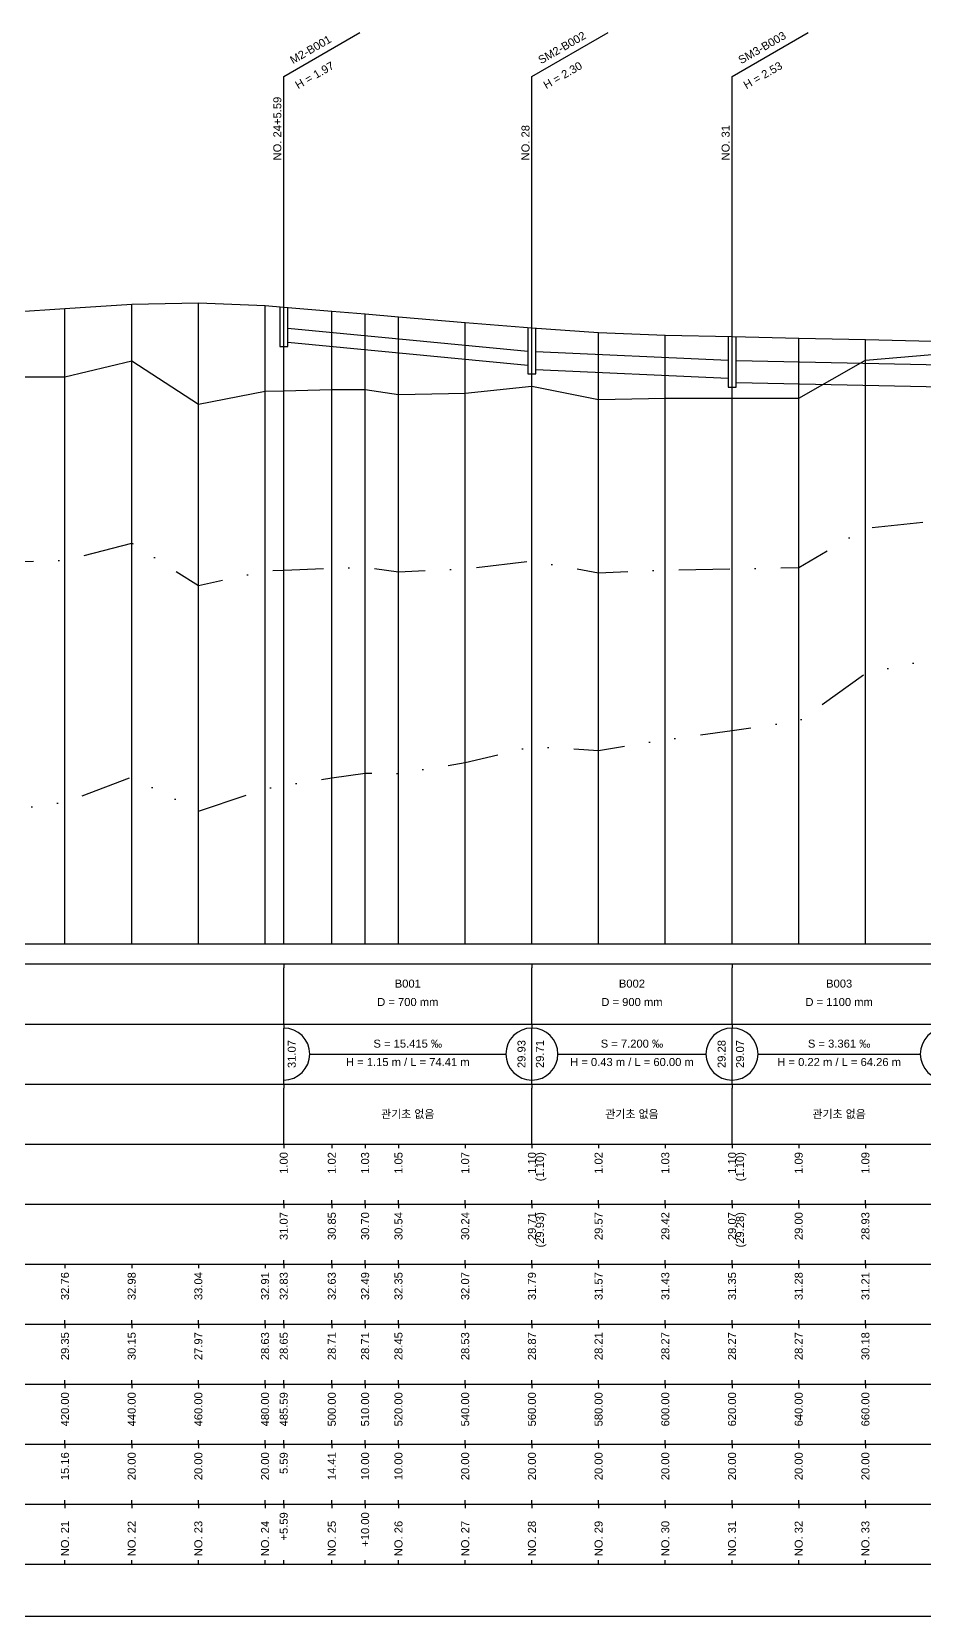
# Model space of a CAD drawing. Header units: millimetres. Extents: x -7351 to 135086, y 1419 to 5643.
# Drawn here: x 28409 to 28632.1, y 1419 to 1815 of the extents above; entities that cross this region are included whole.
import ezdxf
from ezdxf.enums import TextEntityAlignment as Align

# ---------------------------------------------------------------- set-up
doc = ezdxf.new("R2010")
doc.units = ezdxf.units.MM
doc.linetypes.add('DASHDOT', pattern=[25.4, 12.7, -6.35, 0, -6.35])
doc.linetypes.add('DIVIDE', pattern=[31.75, 12.7, -6.35, 0, -6.35, 0, -6.35])
for name, color, linetype in [('KZ_종단_계획선', 1, 'Continuous'), ('KZ_종단_관로', 4, 'Continuous'), ('KZ_종단_깃발', 7, 'Continuous'), ('KZ_종단_도각', 7, 'Continuous'), ('KZ_종단_맨홀', 4, 'Continuous'), ('KZ_종단_수직선', 7, 'Continuous'), ('KZ_종단_암선1', 56, 'DASHDOT'), ('KZ_종단_암선2', 4, 'DIVIDE'), ('KZ_종단_지반선', 3, 'Continuous'), ('KZ_종단_테이블문자', 7, 'Continuous'), ('KZ_종단_테이블선', 7, 'Continuous')]:
    doc.layers.add(name, color=color, linetype=linetype)
doc.styles.get("Standard").update_dxf_attribs({"font": 'arial.ttf'})

msp = doc.modelspace()

# ---------------------------------------------------------------- linework, layer by layer
at = {"layer": 'KZ_종단_계획선'}
msp.add_lwpolyline([(28404.72, 1745.03), (28417.36, 1745.86), (28434.03, 1746.92), (28450.69, 1747.25), (28467.36, 1746.59), (28472.02, 1746.2), (28484.03, 1745.21), (28492.36, 1744.5), (28500.69, 1743.79), (28517.36, 1742.37), (28534.03, 1740.97), (28550.69, 1739.87), (28567.36, 1739.19), (28584.03, 1738.81), (28600.69, 1738.44), (28617.36, 1738.08), (28634.03, 1737.71)], dxfattribs=at)
at = {"layer": 'KZ_종단_관로'}
for p, q in [((28473.02, 1740.91), (28533.03, 1735.18)), ((28473.02, 1737.41), (28533.03, 1731.68)), ((28535.03, 1735.09), (28583.03, 1732.93)), ((28535.03, 1730.59), (28583.03, 1728.43)), ((28585.03, 1732.87), (28636.57, 1731.79)), ((28585.03, 1727.37), (28636.57, 1726.29))]:
    msp.add_line(p, q, dxfattribs=at)
at = {"layer": 'KZ_종단_깃발'}
for p, q in [((28472.02, 1803.83), (28491.07, 1814.83)), ((28534.03, 1803.83), (28553.08, 1814.83)), ((28584.03, 1803.83), (28603.08, 1814.83)), ((28472.02, 1587.04), (28472.02, 1803.83)), ((28534.03, 1587.04), (28534.03, 1803.83)), ((28584.03, 1587.04), (28584.03, 1803.83))]:
    msp.add_line(p, q, dxfattribs=at)
at = {"layer": 'KZ_종단_도각'}
msp.add_lwpolyline([(28022.36, 1419.04), (28863.36, 1419.04), (28863.36, 2013.04), (28022.36, 2013.04)], close=True, dxfattribs=at)
at = {"layer": 'KZ_종단_맨홀'}
for points in [[(28471.02, 1746.2), (28471.02, 1736.37), (28473.02, 1736.37), (28473.02, 1746.2)], [(28533.03, 1740.97), (28533.03, 1729.47), (28535.03, 1729.47), (28535.03, 1740.97)], [(28583.03, 1738.81), (28583.03, 1726.18), (28585.03, 1726.18), (28585.03, 1738.81)]]:
    msp.add_lwpolyline(points, dxfattribs=at)
at = {"layer": 'KZ_종단_수직선'}
for p, q in [((28434.03, 1587.04), (28434.03, 1746.92)), ((28450.69, 1587.04), (28450.69, 1747.25)), ((28467.36, 1587.04), (28467.36, 1746.59)), ((28417.36, 1587.04), (28417.36, 1745.86)), ((28472.02, 1587.04), (28472.02, 1746.2)), ((28484.03, 1587.04), (28484.03, 1745.21)), ((28492.36, 1587.04), (28492.36, 1744.5)), ((28500.69, 1587.04), (28500.69, 1743.79)), ((28517.36, 1587.04), (28517.36, 1742.37)), ((28534.03, 1587.04), (28534.03, 1740.97)), ((28550.69, 1587.04), (28550.69, 1739.87)), ((28567.36, 1587.04), (28567.36, 1739.19)), ((28584.03, 1587.04), (28584.03, 1738.81)), ((28600.69, 1587.04), (28600.69, 1738.44)), ((28617.36, 1587.04), (28617.36, 1738.08))]:
    msp.add_line(p, q, dxfattribs=at)
at = {"layer": 'KZ_종단_암선1', "flags": 128}
msp.add_lwpolyline([(28067.36, 1695.33), (28067.36, 1695.33), (28067.36, 1695.33), (28084.03, 1695.33), (28100.69, 1695.34), (28117.36, 1696.08), (28134.03, 1696.89), (28150.69, 1697.31), (28167.36, 1697.31), (28184.03, 1699.49), (28200.69, 1693.27), (28217.36, 1691.14), (28225.07, 1690.71), (28225.07, 1690.71), (28225.07, 1690.71), (28225.07, 1690.71), (28225.07, 1690.71), (28234.03, 1690.21), (28250.69, 1689.29), (28267.36, 1688.36), (28284.03, 1687.44), (28300.69, 1684.2), (28317.36, 1683.27), (28334.03, 1682.35), (28350.69, 1682.01), (28367.36, 1682.33), (28384.03, 1680.85), (28400.69, 1682.56), (28404.73, 1682.63), (28404.73, 1682.63), (28417.36, 1682.88), (28434.03, 1687.22), (28450.69, 1676.65), (28467.36, 1680.26), (28472.02, 1680.46), (28484.03, 1680.99), (28492.36, 1681.15), (28500.69, 1680.05), (28517.36, 1680.75), (28534.03, 1682.8), (28550.69, 1679.8), (28567.36, 1680.45), (28584.03, 1680.78), (28600.69, 1681.1), (28617.36, 1690.98), (28634.03, 1692.66), (28637.57, 1693.02), (28637.58, 1693.02), (28650, 1693.69), (28650.69, 1693.83), (28667.36, 1706.19), (28684.03, 1721.69), (28700.69, 1724.49), (28717.36, 1708.9), (28734.03, 1696.48), (28750.69, 1696.42), (28767.36, 1691.07), (28784.03, 1695.98), (28800.69, 1700.69), (28807.83, 1698.78), (28817.36, 1693.35), (28821.51, 1694.67), (28821.51, 1694.67), (28821.51, 1694.67), (28821.51, 1694.67), (28821.51, 1693.16), (28825.78, 1696.03), (28830.06, 1697.4)], dxfattribs=at)
at = {"layer": 'KZ_종단_암선2', "flags": 128}
msp.add_lwpolyline([(28217.36, 1684.32), (28225.07, 1680.05), (28225.07, 1680.05), (28225.07, 1680.05), (28225.07, 1680.05), (28225.07, 1680.05), (28234.03, 1675.09), (28250.69, 1665.86), (28267.36, 1656.63), (28284.03, 1647.4), (28300.69, 1635.86), (28317.36, 1626.63), (28334.03, 1617.4), (28350.69, 1613.55), (28367.36, 1615.88), (28384.03, 1616.41), (28400.69, 1620.11), (28404.73, 1620.68), (28404.73, 1620.68), (28417.36, 1622.45), (28434.03, 1628.79), (28450.69, 1620.22), (28467.36, 1625.84), (28472.02, 1626.6), (28484.03, 1628.58), (28492.36, 1629.75), (28500.69, 1629.64), (28517.36, 1632.35), (28534.03, 1636.4), (28550.69, 1635.41), (28567.36, 1638.07), (28584.03, 1640.4), (28600.69, 1642.74), (28617.36, 1654.61), (28634.03, 1658.3), (28637.57, 1659.09), (28637.58, 1659.09), (28650, 1661.25), (28650.69, 1661.48), (28667.36, 1675.84), (28684.03, 1693.58), (28700.69, 1700.02), (28717.36, 1688.09), (28734.03, 1676), (28750.69, 1676.22), (28767.36, 1671.11), (28784.03, 1676.31), (28800.69, 1681.3), (28807.83, 1679.51), (28817.36, 1674.23), (28821.51, 1675.62), (28821.51, 1675.62), (28821.51, 1675.62), (28821.51, 1675.62), (28821.51, 1673.89), (28825.78, 1677.05), (28830.06, 1678.49)], dxfattribs=at)
at = {"layer": 'KZ_종단_지반선', "flags": 128}
msp.add_lwpolyline([(28404.73, 1728.77), (28417.36, 1728.77), (28434.03, 1732.78), (28450.69, 1721.89), (28467.36, 1725.17), (28472.02, 1725.29), (28484.03, 1725.58), (28492.36, 1725.58), (28500.69, 1724.31), (28517.36, 1724.69), (28534.03, 1726.41), (28550.69, 1723.08), (28567.36, 1723.41), (28584.03, 1723.41), (28600.69, 1723.41), (28617.36, 1732.96), (28634.03, 1734.32)], dxfattribs=at)
at = {"layer": 'KZ_종단_테이블문자'}
for p, q in [((28472.02, 1582.04), (28472.02, 1581.04)), ((28472.02, 1568.04), (28472.02, 1581.04)), ((28534.03, 1582.04), (28534.03, 1581.04)), ((28534.03, 1582.04), (28534.03, 1581.04)), ((28534.03, 1568.04), (28534.03, 1581.04)), ((28534.03, 1568.04), (28534.03, 1581.04)), ((28584.03, 1582.04), (28584.03, 1581.04)), ((28584.03, 1582.04), (28584.03, 1581.04)), ((28584.03, 1568.04), (28584.03, 1581.04)), ((28584.03, 1568.04), (28584.03, 1581.04)), ((28472.02, 1567.04), (28472.02, 1568.04)), ((28534.03, 1567.04), (28534.03, 1568.04)), ((28534.03, 1567.04), (28534.03, 1568.04)), ((28584.03, 1567.04), (28584.03, 1568.04)), ((28584.03, 1567.04), (28584.03, 1568.04)), ((28472.02, 1567.04), (28472.02, 1566.04)), ((28472.02, 1553.04), (28472.02, 1566.04)), ((28534.03, 1567.04), (28534.03, 1566.04)), ((28534.03, 1567.04), (28534.03, 1566.04)), ((28534.03, 1553.04), (28534.03, 1566.04)), ((28534.03, 1553.04), (28534.03, 1566.04)), ((28584.03, 1567.04), (28584.03, 1566.04)), ((28584.03, 1567.04), (28584.03, 1566.04)), ((28584.03, 1553.04), (28584.03, 1566.04)), ((28584.03, 1553.04), (28584.03, 1566.04)), ((28478.43, 1559.54), (28527.61, 1559.54)), ((28540.44, 1559.54), (28577.61, 1559.54)), ((28590.44, 1559.54), (28631.16, 1559.54)), ((28472.02, 1552.04), (28472.02, 1553.04)), ((28534.03, 1552.04), (28534.03, 1553.04)), ((28534.03, 1552.04), (28534.03, 1553.04)), ((28584.03, 1552.04), (28584.03, 1553.04)), ((28584.03, 1552.04), (28584.03, 1553.04)), ((28472.02, 1552.04), (28472.02, 1551.04)), ((28472.02, 1538.04), (28472.02, 1551.04)), ((28534.03, 1552.04), (28534.03, 1551.04)), ((28534.03, 1552.04), (28534.03, 1551.04)), ((28534.03, 1538.04), (28534.03, 1551.04)), ((28534.03, 1538.04), (28534.03, 1551.04)), ((28584.03, 1552.04), (28584.03, 1551.04)), ((28584.03, 1552.04), (28584.03, 1551.04)), ((28584.03, 1538.04), (28584.03, 1551.04)), ((28584.03, 1538.04), (28584.03, 1551.04)), ((28472.02, 1537.04), (28472.02, 1538.04)), ((28534.03, 1537.04), (28534.03, 1538.04)), ((28534.03, 1537.04), (28534.03, 1538.04)), ((28584.03, 1537.04), (28584.03, 1538.04)), ((28584.03, 1537.04), (28584.03, 1538.04))]:
    msp.add_line(p, q, dxfattribs=at)
for centre, start, end in [((28472.02, 1559.54), 270, 90), ((28534.03, 1559.54), 90, 270), ((28534.03, 1559.54), 270, 90), ((28584.03, 1559.54), 90, 270), ((28584.03, 1559.54), 270, 90), ((28637.58, 1559.54), 90, 270)]:
    msp.add_arc(centre, 6.5, start, end, dxfattribs=at)
at = {"layer": 'KZ_종단_테이블선'}
for p, q in [((28047.36, 1587.04), (28835.06, 1587.04)), ((28047.36, 1582.04), (28835.06, 1582.04)), ((28047.36, 1567.04), (28835.06, 1567.04)), ((28047.36, 1552.04), (28835.06, 1552.04)), ((28047.36, 1537.04), (28835.06, 1537.04)), ((28472.02, 1537.04), (28472.02, 1536.04)), ((28484.03, 1537.04), (28484.03, 1536.04)), ((28492.36, 1537.04), (28492.36, 1536.04)), ((28500.69, 1537.04), (28500.69, 1536.04)), ((28517.36, 1537.04), (28517.36, 1536.04)), ((28534.03, 1537.04), (28534.03, 1536.04)), ((28550.69, 1537.04), (28550.69, 1536.04)), ((28567.36, 1537.04), (28567.36, 1536.04)), ((28584.03, 1537.04), (28584.03, 1536.04)), ((28600.69, 1537.04), (28600.69, 1536.04)), ((28617.36, 1537.04), (28617.36, 1536.04)), ((28047.36, 1522.04), (28835.06, 1522.04)), ((28472.02, 1522.04), (28472.02, 1523.04)), ((28472.02, 1522.04), (28472.02, 1521.04)), ((28484.03, 1522.04), (28484.03, 1523.04)), ((28484.03, 1522.04), (28484.03, 1521.04)), ((28492.36, 1522.04), (28492.36, 1523.04)), ((28492.36, 1522.04), (28492.36, 1521.04)), ((28500.69, 1522.04), (28500.69, 1523.04)), ((28500.69, 1522.04), (28500.69, 1521.04)), ((28517.36, 1522.04), (28517.36, 1523.04)), ((28517.36, 1522.04), (28517.36, 1521.04)), ((28534.03, 1522.04), (28534.03, 1523.04)), ((28534.03, 1522.04), (28534.03, 1521.04)), ((28550.69, 1522.04), (28550.69, 1523.04)), ((28550.69, 1522.04), (28550.69, 1521.04)), ((28567.36, 1522.04), (28567.36, 1523.04)), ((28567.36, 1522.04), (28567.36, 1521.04)), ((28584.03, 1522.04), (28584.03, 1523.04)), ((28584.03, 1522.04), (28584.03, 1521.04)), ((28600.69, 1522.04), (28600.69, 1523.04)), ((28600.69, 1522.04), (28600.69, 1521.04)), ((28617.36, 1522.04), (28617.36, 1523.04)), ((28617.36, 1522.04), (28617.36, 1521.04)), ((28047.36, 1507.04), (28835.06, 1507.04)), ((28417.36, 1507.04), (28417.36, 1506.04)), ((28434.03, 1507.04), (28434.03, 1506.04)), ((28450.69, 1507.04), (28450.69, 1506.04)), ((28467.36, 1507.04), (28467.36, 1506.04)), ((28472.02, 1507.04), (28472.02, 1508.04)), ((28472.02, 1507.04), (28472.02, 1506.04)), ((28484.03, 1507.04), (28484.03, 1508.04)), ((28484.03, 1507.04), (28484.03, 1506.04)), ((28492.36, 1507.04), (28492.36, 1508.04)), ((28492.36, 1507.04), (28492.36, 1506.04)), ((28500.69, 1507.04), (28500.69, 1508.04)), ((28500.69, 1507.04), (28500.69, 1506.04)), ((28517.36, 1507.04), (28517.36, 1508.04)), ((28517.36, 1507.04), (28517.36, 1506.04)), ((28534.03, 1507.04), (28534.03, 1508.04)), ((28534.03, 1507.04), (28534.03, 1506.04)), ((28550.69, 1507.04), (28550.69, 1508.04)), ((28550.69, 1507.04), (28550.69, 1506.04)), ((28567.36, 1507.04), (28567.36, 1508.04)), ((28567.36, 1507.04), (28567.36, 1506.04)), ((28584.03, 1507.04), (28584.03, 1508.04)), ((28584.03, 1507.04), (28584.03, 1506.04)), ((28600.69, 1507.04), (28600.69, 1508.04)), ((28600.69, 1507.04), (28600.69, 1506.04)), ((28617.36, 1507.04), (28617.36, 1508.04)), ((28617.36, 1507.04), (28617.36, 1506.04)), ((28417.36, 1492.04), (28417.36, 1493.04)), ((28434.03, 1492.04), (28434.03, 1493.04)), ((28450.69, 1492.04), (28450.69, 1493.04)), ((28467.36, 1492.04), (28467.36, 1493.04)), ((28472.02, 1492.04), (28472.02, 1493.04)), ((28484.03, 1492.04), (28484.03, 1493.04)), ((28492.36, 1492.04), (28492.36, 1493.04)), ((28500.69, 1492.04), (28500.69, 1493.04)), ((28517.36, 1492.04), (28517.36, 1493.04)), ((28534.03, 1492.04), (28534.03, 1493.04)), ((28550.69, 1492.04), (28550.69, 1493.04)), ((28567.36, 1492.04), (28567.36, 1493.04)), ((28584.03, 1492.04), (28584.03, 1493.04)), ((28600.69, 1492.04), (28600.69, 1493.04)), ((28617.36, 1492.04), (28617.36, 1493.04)), ((28047.36, 1492.04), (28835.06, 1492.04)), ((28417.36, 1492.04), (28417.36, 1491.04)), ((28434.03, 1492.04), (28434.03, 1491.04)), ((28450.69, 1492.04), (28450.69, 1491.04)), ((28467.36, 1492.04), (28467.36, 1491.04)), ((28472.02, 1492.04), (28472.02, 1491.04)), ((28484.03, 1492.04), (28484.03, 1491.04)), ((28492.36, 1492.04), (28492.36, 1491.04)), ((28500.69, 1492.04), (28500.69, 1491.04)), ((28517.36, 1492.04), (28517.36, 1491.04)), ((28534.03, 1492.04), (28534.03, 1491.04)), ((28550.69, 1492.04), (28550.69, 1491.04)), ((28567.36, 1492.04), (28567.36, 1491.04)), ((28584.03, 1492.04), (28584.03, 1491.04)), ((28600.69, 1492.04), (28600.69, 1491.04)), ((28617.36, 1492.04), (28617.36, 1491.04)), ((28047.36, 1477.04), (28835.06, 1477.04)), ((28417.36, 1477.04), (28417.36, 1478.04)), ((28417.36, 1477.04), (28417.36, 1476.04)), ((28434.03, 1477.04), (28434.03, 1478.04)), ((28434.03, 1477.04), (28434.03, 1476.04)), ((28450.69, 1477.04), (28450.69, 1478.04)), ((28450.69, 1477.04), (28450.69, 1476.04)), ((28467.36, 1477.04), (28467.36, 1478.04)), ((28467.36, 1477.04), (28467.36, 1476.04)), ((28472.02, 1477.04), (28472.02, 1478.04)), ((28472.02, 1477.04), (28472.02, 1476.04)), ((28484.03, 1477.04), (28484.03, 1478.04)), ((28484.03, 1477.04), (28484.03, 1476.04)), ((28492.36, 1477.04), (28492.36, 1478.04)), ((28492.36, 1477.04), (28492.36, 1476.04)), ((28500.69, 1477.04), (28500.69, 1478.04)), ((28500.69, 1477.04), (28500.69, 1476.04)), ((28517.36, 1477.04), (28517.36, 1478.04)), ((28517.36, 1477.04), (28517.36, 1476.04)), ((28534.03, 1477.04), (28534.03, 1478.04)), ((28534.03, 1477.04), (28534.03, 1476.04)), ((28550.69, 1477.04), (28550.69, 1478.04)), ((28550.69, 1477.04), (28550.69, 1476.04)), ((28567.36, 1477.04), (28567.36, 1478.04)), ((28567.36, 1477.04), (28567.36, 1476.04)), ((28584.03, 1477.04), (28584.03, 1478.04)), ((28584.03, 1477.04), (28584.03, 1476.04)), ((28600.69, 1477.04), (28600.69, 1478.04)), ((28600.69, 1477.04), (28600.69, 1476.04)), ((28617.36, 1477.04), (28617.36, 1478.04)), ((28617.36, 1477.04), (28617.36, 1476.04)), ((28047.36, 1462.04), (28835.06, 1462.04)), ((28417.36, 1462.04), (28417.36, 1463.04)), ((28417.36, 1462.04), (28417.36, 1461.04)), ((28434.03, 1462.04), (28434.03, 1463.04)), ((28434.03, 1462.04), (28434.03, 1461.04)), ((28450.69, 1462.04), (28450.69, 1463.04)), ((28450.69, 1462.04), (28450.69, 1461.04)), ((28467.36, 1462.04), (28467.36, 1463.04)), ((28467.36, 1462.04), (28467.36, 1461.04)), ((28472.02, 1462.04), (28472.02, 1463.04)), ((28472.02, 1462.04), (28472.02, 1461.04)), ((28484.03, 1462.04), (28484.03, 1463.04)), ((28484.03, 1462.04), (28484.03, 1461.04)), ((28492.36, 1462.04), (28492.36, 1463.04)), ((28492.36, 1462.04), (28492.36, 1461.04)), ((28500.69, 1462.04), (28500.69, 1463.04)), ((28500.69, 1462.04), (28500.69, 1461.04)), ((28517.36, 1462.04), (28517.36, 1463.04)), ((28517.36, 1462.04), (28517.36, 1461.04)), ((28534.03, 1462.04), (28534.03, 1463.04)), ((28534.03, 1462.04), (28534.03, 1461.04)), ((28550.69, 1462.04), (28550.69, 1463.04)), ((28550.69, 1462.04), (28550.69, 1461.04)), ((28567.36, 1462.04), (28567.36, 1463.04)), ((28567.36, 1462.04), (28567.36, 1461.04)), ((28584.03, 1462.04), (28584.03, 1463.04)), ((28584.03, 1462.04), (28584.03, 1461.04)), ((28600.69, 1462.04), (28600.69, 1463.04)), ((28600.69, 1462.04), (28600.69, 1461.04)), ((28617.36, 1462.04), (28617.36, 1463.04)), ((28617.36, 1462.04), (28617.36, 1461.04)), ((28047.36, 1447.04), (28835.06, 1447.04)), ((28417.36, 1447.04), (28417.36, 1448.04)), ((28417.36, 1447.04), (28417.36, 1446.04)), ((28434.03, 1447.04), (28434.03, 1448.04)), ((28434.03, 1447.04), (28434.03, 1446.04)), ((28450.69, 1447.04), (28450.69, 1448.04)), ((28450.69, 1447.04), (28450.69, 1446.04)), ((28467.36, 1447.04), (28467.36, 1448.04)), ((28467.36, 1447.04), (28467.36, 1446.04)), ((28472.02, 1447.04), (28472.02, 1448.04)), ((28472.02, 1447.04), (28472.02, 1446.04)), ((28484.03, 1447.04), (28484.03, 1448.04)), ((28484.03, 1447.04), (28484.03, 1446.04)), ((28492.36, 1447.04), (28492.36, 1448.04)), ((28492.36, 1447.04), (28492.36, 1446.04)), ((28500.69, 1447.04), (28500.69, 1448.04)), ((28500.69, 1447.04), (28500.69, 1446.04)), ((28517.36, 1447.04), (28517.36, 1448.04)), ((28517.36, 1447.04), (28517.36, 1446.04)), ((28534.03, 1447.04), (28534.03, 1448.04)), ((28534.03, 1447.04), (28534.03, 1446.04)), ((28550.69, 1447.04), (28550.69, 1448.04)), ((28550.69, 1447.04), (28550.69, 1446.04)), ((28567.36, 1447.04), (28567.36, 1448.04)), ((28567.36, 1447.04), (28567.36, 1446.04)), ((28584.03, 1447.04), (28584.03, 1448.04)), ((28584.03, 1447.04), (28584.03, 1446.04)), ((28600.69, 1447.04), (28600.69, 1448.04)), ((28600.69, 1447.04), (28600.69, 1446.04)), ((28617.36, 1447.04), (28617.36, 1448.04)), ((28617.36, 1447.04), (28617.36, 1446.04)), ((28047.36, 1432.04), (28835.06, 1432.04)), ((28417.36, 1432.04), (28417.36, 1433.04)), ((28434.03, 1432.04), (28434.03, 1433.04)), ((28450.69, 1432.04), (28450.69, 1433.04)), ((28467.36, 1432.04), (28467.36, 1433.04)), ((28472.02, 1432.04), (28472.02, 1433.04)), ((28484.03, 1432.04), (28484.03, 1433.04)), ((28492.36, 1432.04), (28492.36, 1433.04)), ((28500.69, 1432.04), (28500.69, 1433.04)), ((28517.36, 1432.04), (28517.36, 1433.04)), ((28534.03, 1432.04), (28534.03, 1433.04)), ((28550.69, 1432.04), (28550.69, 1433.04)), ((28567.36, 1432.04), (28567.36, 1433.04)), ((28584.03, 1432.04), (28584.03, 1433.04)), ((28600.69, 1432.04), (28600.69, 1433.04)), ((28617.36, 1432.04), (28617.36, 1433.04))]:
    msp.add_line(p, q, dxfattribs=at)

# ---------------------------------------------------------------- texts
at = {"layer": 'KZ_종단_깃발'}
for s, rotation, p in [('M2-B001', 30, (28474.62, 1806.33)), ('SM2-B002', 30, (28536.62, 1806.33)), ('SM3-B003', 30, (28586.62, 1806.33)), ('NO. 24+5.59', 90, (28472.02, 1782.83)), ('NO. 28', 90, (28534.03, 1782.83)), ('NO. 31', 90, (28584.03, 1782.83))]:
    msp.add_text(s, height=2, rotation=rotation, dxfattribs=at).set_placement(p, align=Align.BOTTOM_LEFT)
for s, p in [('H = 1.97', (28474.62, 1802.33)), ('H = 2.30', (28536.62, 1802.33)), ('H = 2.53', (28586.62, 1802.33))]:
    msp.add_text(s, height=2, rotation=30, dxfattribs=at).set_placement(p, align=Align.TOP_LEFT)
at = {"layer": 'KZ_종단_테이블문자'}
for s, p in [('B001', (28503.02, 1575.54)), ('B002', (28559.03, 1575.54)), ('B003', (28610.8, 1575.54)), ('S = 15.415 ‰', (28503.02, 1560.54)), ('S = 7.200 ‰', (28559.03, 1560.54)), ('S = 3.361 ‰', (28610.8, 1560.54))]:
    msp.add_text(s, height=2, dxfattribs=at).set_placement(p, align=Align.BOTTOM_CENTER)
for s, p in [('D = 700 mm', (28503.02, 1573.54)), ('D = 900 mm', (28559.03, 1573.54)), ('D = 1100 mm', (28610.8, 1573.54)), ('H = 1.15 m / L = 74.41 m', (28503.02, 1558.54)), ('H = 0.43 m / L = 60.00 m', (28559.03, 1558.54)), ('H = 0.22 m / L = 64.26 m', (28610.8, 1558.54))]:
    msp.add_text(s, height=2, dxfattribs=at).set_placement(p, align=Align.TOP_CENTER)
for s, p in [('31.07', (28473.02, 1559.54)), ('29.71', (28535.03, 1559.54)), ('29.07', (28585.03, 1559.54))]:
    msp.add_text(s, height=2, rotation=90, dxfattribs=at).set_placement(p, align=Align.TOP_CENTER)
for s, p in [('29.93', (28533.03, 1559.54)), ('29.28', (28583.03, 1559.54))]:
    msp.add_text(s, height=2, rotation=90, dxfattribs=at).set_placement(p, align=Align.BOTTOM_CENTER)
for p in [(28503.02, 1544.54), (28559.03, 1544.54), (28610.8, 1544.54)]:
    msp.add_text('관기초 없음', height=2, dxfattribs=at).set_placement(p, align=Align.MIDDLE_CENTER)
for s, p in [('1.00', (28472.02, 1535.04)), ('1.02', (28484.03, 1535.04)), ('1.03', (28492.36, 1535.04)), ('1.05', (28500.69, 1535.04)), ('1.07', (28517.36, 1535.04)), ('1.10', (28534.03, 1535.04)), ('(1.10)', (28536.03, 1535.04)), ('1.02', (28550.69, 1535.04)), ('1.03', (28567.36, 1535.04)), ('1.10', (28584.03, 1535.04)), ('(1.10)', (28586.03, 1535.04)), ('1.09', (28600.69, 1535.04)), ('1.09', (28617.36, 1535.04)), ('31.07', (28472.02, 1520.04)), ('30.85', (28484.03, 1520.04)), ('30.70', (28492.36, 1520.04)), ('30.54', (28500.69, 1520.04)), ('30.24', (28517.36, 1520.04)), ('29.71', (28534.03, 1520.04)), ('(29.93)', (28536.03, 1520.04)), ('29.57', (28550.69, 1520.04)), ('29.42', (28567.36, 1520.04)), ('29.07', (28584.03, 1520.04)), ('(29.28)', (28586.03, 1520.04)), ('29.00', (28600.69, 1520.04)), ('28.93', (28617.36, 1520.04)), ('32.76', (28417.36, 1505.04)), ('32.98', (28434.03, 1505.04)), ('33.04', (28450.69, 1505.04)), ('32.91', (28467.36, 1505.04)), ('32.83', (28472.02, 1505.04)), ('32.63', (28484.03, 1505.04)), ('32.49', (28492.36, 1505.04)), ('32.35', (28500.69, 1505.04)), ('32.07', (28517.36, 1505.04)), ('31.79', (28534.03, 1505.04)), ('31.57', (28550.69, 1505.04)), ('31.43', (28567.36, 1505.04)), ('31.35', (28584.03, 1505.04)), ('31.28', (28600.69, 1505.04)), ('31.21', (28617.36, 1505.04)), ('29.35', (28417.36, 1490.04)), ('30.15', (28434.03, 1490.04)), ('27.97', (28450.69, 1490.04)), ('28.63', (28467.36, 1490.04)), ('28.65', (28472.02, 1490.04)), ('28.71', (28484.03, 1490.04)), ('28.71', (28492.36, 1490.04)), ('28.45', (28500.69, 1490.04)), ('28.53', (28517.36, 1490.04)), ('28.87', (28534.03, 1490.04)), ('28.21', (28550.69, 1490.04)), ('28.27', (28567.36, 1490.04)), ('28.27', (28584.03, 1490.04)), ('28.27', (28600.69, 1490.04)), ('30.18', (28617.36, 1490.04)), ('420.00', (28417.36, 1475.04)), ('440.00', (28434.03, 1475.04)), ('460.00', (28450.69, 1475.04)), ('480.00', (28467.36, 1475.04)), ('485.59', (28472.02, 1475.04)), ('500.00', (28484.03, 1475.04)), ('510.00', (28492.36, 1475.04)), ('520.00', (28500.69, 1475.04)), ('540.00', (28517.36, 1475.04)), ('560.00', (28534.03, 1475.04)), ('580.00', (28550.69, 1475.04)), ('600.00', (28567.36, 1475.04)), ('620.00', (28584.03, 1475.04)), ('640.00', (28600.69, 1475.04)), ('660.00', (28617.36, 1475.04)), ('15.16', (28417.36, 1460.04)), ('20.00', (28434.03, 1460.04)), ('20.00', (28450.69, 1460.04)), ('20.00', (28467.36, 1460.04)), ('5.59', (28472.02, 1460.04)), ('14.41', (28484.03, 1460.04)), ('10.00', (28492.36, 1460.04)), ('10.00', (28500.69, 1460.04)), ('20.00', (28517.36, 1460.04)), ('20.00', (28534.03, 1460.04)), ('20.00', (28550.69, 1460.04)), ('20.00', (28567.36, 1460.04)), ('20.00', (28584.03, 1460.04)), ('20.00', (28600.69, 1460.04)), ('20.00', (28617.36, 1460.04)), ('+5.59', (28472.02, 1445.04)), ('+10.00', (28492.36, 1445.04))]:
    msp.add_text(s, height=2, rotation=90, dxfattribs=at).set_placement(p, align=Align.MIDDLE_RIGHT)
for s, p in [('NO. 21', (28417.36, 1434.04)), ('NO. 22', (28434.03, 1434.04)), ('NO. 23', (28450.69, 1434.04)), ('NO. 24', (28467.36, 1434.04)), ('NO. 25', (28484.03, 1434.04)), ('NO. 26', (28500.69, 1434.04)), ('NO. 27', (28517.36, 1434.04)), ('NO. 28', (28534.03, 1434.04)), ('NO. 29', (28550.69, 1434.04)), ('NO. 30', (28567.36, 1434.04)), ('NO. 31', (28584.03, 1434.04)), ('NO. 32', (28600.69, 1434.04)), ('NO. 33', (28617.36, 1434.04))]:
    msp.add_text(s, height=2, rotation=90, dxfattribs=at).set_placement(p, align=Align.MIDDLE_LEFT)

doc.saveas('drawing.dxf')
